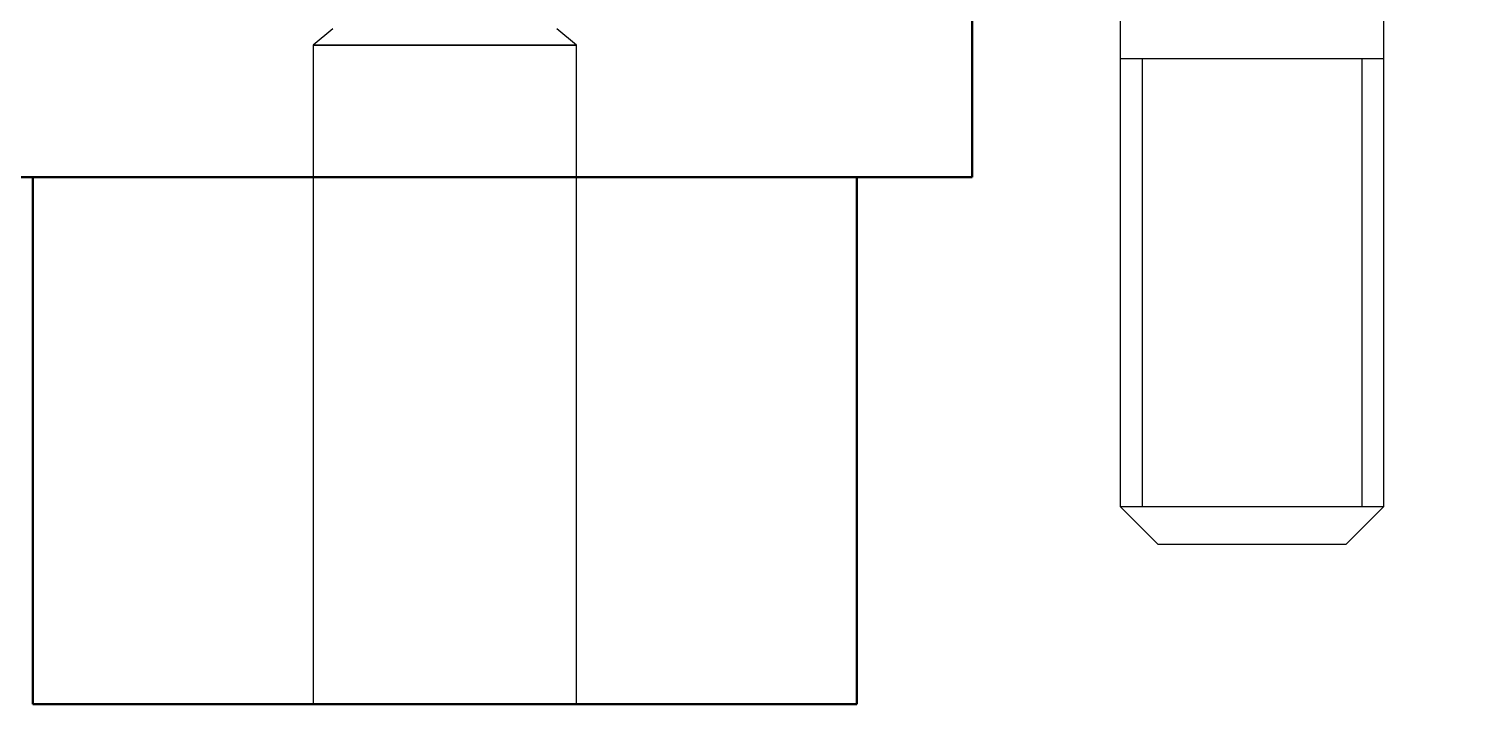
# Model space of a CAD drawing. Header units: millimetres. Extents: x 7017 to 8664, y 4331 to 5546.
# Drawn here: x 7794.73 to 7838.35, y 4624.19 to 4644.69 of the extents above; entities that cross this region are included whole.
import ezdxf

# ---------------------------------------------------------------- set-up
doc = ezdxf.new("R2010")
doc.units = ezdxf.units.MM
doc.linetypes.add('DASHED2', pattern=[0])
for name, color, linetype in [('LP', 8, 'Continuous'), ('msm_DashLine', 8, 'DASHED2'), ('PS2_O', 7, 'Continuous')]:
    doc.layers.add(name, color=color, linetype=linetype)
doc.layers.add('msm_OutLine', color=7, linetype='Continuous', lineweight=50)

# ---------------------------------------------------------------- blocks, each defined once
blk = doc.blocks.new('A$C341205500')
at = {"layer": 'msm_DashLine'}
for p, q in [((12.59997651000231, 20.50001019023512), (11.99997656628329, 20.00001023713685)), ((19.99997656628329, 20.00001023713685), (19.39997662256792, 20.50001019023512)), ((11.99997656628329, 20.00001023713685), (19.99997656628329, 20.00001023713685)), ((11.99997656628329, 20.00001023713685), (11.99997656628329, 1.02371368484e-05)), ((19.99997656628329, 20.00001023713685), (11.99997656628329, 20.00001023713685)), ((19.99997656628329, 1.02371368484e-05), (19.99997656628329, 20.00001023713685))]:
    blk.add_line(p, q, dxfattribs=at)
at = {"layer": 'msm_OutLine', "color": 100}
for p, q in [((31.99997656628329, 21.00001023713685), (31.99997656628329, 16.00001023713685)), ((31.99997656628329, 16.00001023713685), (-2.34337167058e-05, 16.00001023713685)), ((3.499976566283294, 1.02371368484e-05), (3.499976566283294, 16.00001023713685)), ((28.49997656628329, 16.00001023713685), (28.49997656628329, 1.02371368484e-05)), ((28.49997656628329, 1.02371368484e-05), (3.499976566283294, 1.02371368484e-05))]:
    blk.add_line(p, q, dxfattribs=at)

msp = doc.modelspace()

# ---------------------------------------------------------------- linework, layer by layer
at = {"layer": 'PS2_O'}
for p, q in [((7827.854189733491, 4643.786132670632), (7835.854189733491, 4643.786132670632)), ((7828.520856400159, 4643.786132670632), (7828.520856400159, 4630.186132670632)), ((7835.187523066823, 4643.786132670632), (7835.187523066823, 4630.186132670632)), ((7827.854189733491, 4630.186132670632), (7835.854189733491, 4630.186132670632))]:
    msp.add_line(p, q, dxfattribs=at)
msp.add_lwpolyline([(7826.954189733489, 4658.186132670632), (7825.354189733491, 4656.586132670632), (7825.354189733491, 4650.186132670632), (7827.854189733491, 4650.186132670632), (7827.854189733491, 4630.186132670632), (7828.997046876349, 4629.043275527775), (7834.711332590632, 4629.043275527775), (7835.854189733491, 4630.186132670632), (7835.854189733491, 4650.186132670632), (7838.354189733491, 4650.186132670632), (7838.354189733491, 4656.586132670632), (7836.754189733492, 4658.186132670632)], close=True, dxfattribs=at)

# ---------------------------------------------------------------- block references
at = {"layer": 'LP'}
msp.add_blockref('A$C341205500', (7791.354213167207, 4624.186122433495), dxfattribs=at)

doc.saveas('drawing.dxf')
